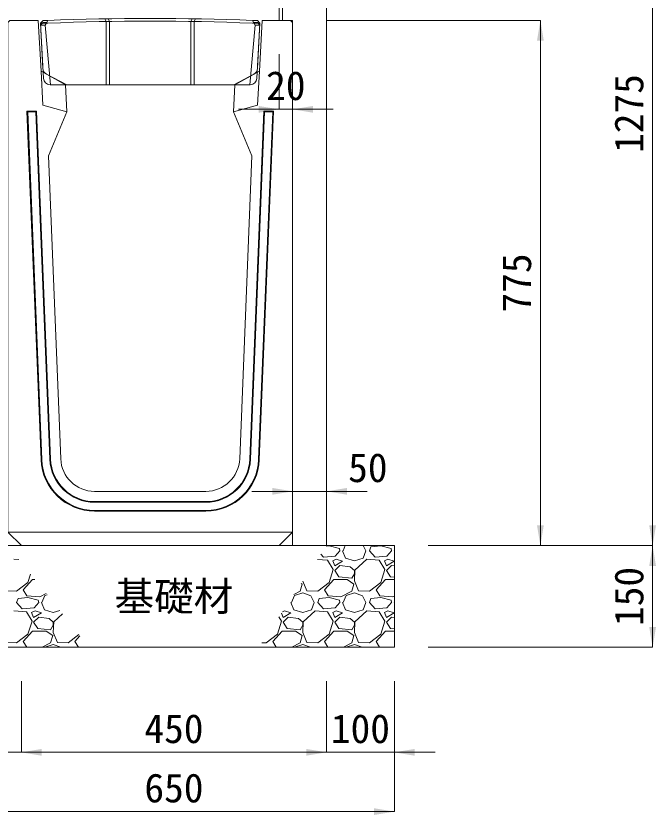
# Model space of a CAD drawing. Units: millimetres at full size. Extents: x 187207 to 255567, y 882048 to 905686.
# Drawn here: x 201561 to 202505, y 889593 to 890772 of the extents above; entities that cross this region are included whole.
import ezdxf
from ezdxf.enums import TextEntityAlignment as Align

# ---------------------------------------------------------------- set-up
doc = ezdxf.new("R2010")
doc.units = ezdxf.units.MM
doc.header["$LTSCALE"] = 20
doc.linetypes.add('DASHED', pattern=[7.5, 6, -1.5])
for name, color, linetype, lineweight in [('パネックス', 2, 'Continuous', 13), ('基礎材', 7, 'Continuous', 15), ('寸法線', 7, 'Continuous', 13), ('箱型U字側溝', 2, 'Continuous', 9), ('ﾊｯﾁﾝｸﾞ', 7, 'Continuous', 5)]:
    doc.layers.add(name, color=color, linetype=linetype, lineweight=lineweight)
doc.styles.add('ＭＳ ゴシック', font='')
doc.styles.get('ＭＳ ゴシック').set_extended_font_data('MS Gothic')

# ---------------------------------------------------------------- blocks, each defined once
blk = doc.blocks.new('filled_arrow')
at = {"color": 0, "linetype": 'Continuous', "lineweight": -2}
blk.add_solid([(7.5, 1.25), (0, 0), (7.5, -1.25)], dxfattribs=at)

msp = doc.modelspace()

# ---------------------------------------------------------------- linework, layer by layer
at = {"layer": 'パネックス'}
for p, q in [((201949.37, 890765.37), (201949.37, 891260.37)), ((202019.37, 891265.37), (202019.37, 889990.37)), ((201969.37, 890765.37), (201949.37, 890765.37)), ((201969.37, 889990.37), (201969.37, 890765.37)), ((202019.37, 889990.37), (201969.37, 889990.37)), ((202019.37, 889990.37), (201969.37, 889990.37))]:
    msp.add_line(p, q, dxfattribs=at)
at = {"layer": 'パネックス', "lineweight": 5}
msp.add_line((201954.37, 891265.37), (201954.37, 890765.37), dxfattribs=at)
at = {"layer": '基礎材'}
for p, q in [((201469.37, 889990.37), (202119.37, 889990.37)), ((202119.37, 889990.37), (202119.37, 889840.37)), ((201469.37, 889840.37), (202119.37, 889840.37))]:
    msp.add_line(p, q, dxfattribs=at)
at = {"layer": '寸法線'}
for p, q in [((202500.22, 889990.37), (202500.22, 891265.37)), ((202019.37, 890765.37), (202334.7, 890765.37)), ((202334.7, 890765.37), (202334.7, 889990.37)), ((201949.37, 890715.37), (201949.37, 890634.07)), ((201969.37, 890715.37), (201969.37, 890634.07)), ((202029.37, 890634.07), (201889.37, 890634.07)), ((201909.37, 890070.48), (202079.37, 890070.48)), ((201969.37, 890015.37), (201969.37, 890070.48)), ((202019.37, 890015.37), (202019.37, 890070.48)), ((202169.19, 889990.37), (202500.22, 889990.37)), ((202169.19, 889990.37), (202334.7, 889990.37)), ((202169.19, 889990.37), (202500.22, 889990.37)), ((202500.22, 889840.37), (202500.22, 889990.37)), ((202169.37, 889840.37), (202500.22, 889840.37)), ((201569.37, 889790.37), (201569.37, 889685.43)), ((201569.37, 889790.37), (201569.37, 889685.43)), ((202019.37, 889790.37), (202019.37, 889685.43)), ((202019.37, 889790.37), (202019.37, 889685.43)), ((202119.37, 889790.37), (202119.37, 889685.43)), ((202119.37, 889790.37), (202119.37, 889597.93)), ((201409.37, 889685.43), (201629.37, 889685.43)), ((201569.37, 889685.43), (202019.37, 889685.43)), ((201959.37, 889685.43), (202179.37, 889685.43)), ((202119.37, 889597.93), (201469.37, 889597.93))]:
    msp.add_line(p, q, dxfattribs=at)
at = {"layer": '箱型U字側溝'}
for p, q in [((201597.58, 890761.23), (201608.44, 890761.23)), ((201910.28, 890761.23), (201921.15, 890761.23)), ((201577.68, 890631.37), (201578.72, 890630.37)), ((201591.69, 890631.37), (201590.73, 890630.37)), ((201590.73, 890630.37), (201611.45, 890117.71)), ((201941.06, 890631.37), (201920.29, 890117.18)), ((201927.05, 890631.37), (201928.01, 890630.37)), ((201941.06, 890631.37), (201940.02, 890630.37)), ((201677.39, 890055.37), (201841.35, 890055.37)), ((201677.39, 890054.37), (201841.35, 890054.37)), ((201841.35, 890042.37), (201677.39, 890042.37)), ((201841.35, 890041.37), (201677.39, 890041.37)), ((201549.37, 890010.37), (201969.37, 890010.37))]:
    msp.add_line(p, q, dxfattribs=at)
at = {"layer": '箱型U字側溝', "lineweight": 18}
msp.add_line((201611.91, 890670.23), (201906.81, 890670.23), dxfattribs=at)
at = {"layer": '箱型U字側溝', "lineweight": 13}
for p, q in [((201627.43, 890118.35), (201609.37, 890565.37)), ((201841.35, 890070.37), (201677.39, 890070.37))]:
    msp.add_line(p, q, dxfattribs=at)
msp.add_lwpolyline([(201609.37, 890565.37), (201636.37, 890630.37), (201634.37, 890670.37), (201598.37, 890690.37), (201594.37, 890765.37), (201552.37, 890765.37), (201549.37, 890762.37), (201549.37, 890010.37), (201569.37, 889990.37), (201949.37, 889990.37), (201969.37, 890010.37), (201969.37, 890762.37), (201966.37, 890765.37), (201924.37, 890765.37), (201920.37, 890690.37), (201884.37, 890670.37), (201882.37, 890630.37), (201909.37, 890565.37), (201891.31, 890118.35)], dxfattribs=at)
at = {"layer": '箱型U字側溝', "lineweight": 18}
for points in [[(201601.15, 890694.19), (201597.58, 890761.23), (201601.36, 890765.23)], [(201608.36, 890765.23), (201601.36, 890765.23), (201597.58, 890761.23), (201601.92, 890679.69)], [(201916.8, 890679.69), (201921.15, 890761.23), (201917.36, 890765.23), (201910.36, 890765.23)], [(201917.36, 890765.23), (201921.15, 890761.23), (201917.57, 890694.19)], [(201912.24, 890685.87), (201882.46, 890670.23), (201636.27, 890670.23), (201606.49, 890685.87)]]:
    msp.add_lwpolyline(points, dxfattribs=at)
at = {"layer": '箱型U字側溝', "color": 5, "linetype": 'DASHED'}
for points in [[(201612.43, 890670.23), (201604.58, 890758.23), (201608.36, 890765.23)], [(201906.3, 890670.23), (201914.15, 890758.23), (201910.36, 890765.23)]]:
    msp.add_lwpolyline(points, dxfattribs=at)
at = {"layer": '箱型U字側溝'}
for points in [[(201692.3, 890767.64), (201694.36, 890763.67), (201694.36, 890670.23)], [(201699.36, 890670.23), (201699.36, 890763.75), (201697.3, 890767.72)], [(201819.36, 890670.23), (201819.36, 890763.75), (201821.42, 890767.72)], [(201824.36, 890670.23), (201824.36, 890763.67), (201826.42, 890767.64)], [(201598.46, 890117.18), (201577.68, 890631.37), (201591.69, 890631.37), (201612.45, 890117.75)], [(201599.46, 890117.22), (201578.72, 890630.37), (201590.73, 890630.37)], [(201906.3, 890117.75), (201927.05, 890631.37), (201941.06, 890631.37)], [(201907.3, 890117.71), (201928.01, 890630.37), (201940.02, 890630.37), (201919.29, 890117.22)]]:
    msp.add_lwpolyline(points, dxfattribs=at)
at = {"layer": '箱型U字側溝', "color": 5}
for points in [[(201601.36, 890762.32), (201606.74, 890762.23), (201604.58, 890758.23), (201597.73, 890758.34)], [(201917.36, 890762.32), (201911.98, 890762.23), (201914.15, 890758.23), (201920.99, 890758.34)]]:
    msp.add_lwpolyline(points, close=True, dxfattribs=at)
at = {"layer": '箱型U字側溝', "linetype": 'DASHED', "lineweight": 13}
for points in [[(201636.37, 890630.37), (201601.04, 890640.37), (201598.37, 890690.37)], [(201882.37, 890630.37), (201917.71, 890640.37), (201920.37, 890690.37)]]:
    msp.add_lwpolyline(points, dxfattribs=at)
at = {"layer": '箱型U字側溝', "lineweight": 18}
for centre, radius, start, end in [((201759.36, 886966.56), 3801.67, 87.72365, 92.27635), ((201611.14, 890694.72), 10, 183.05288, 242.29297), ((201907.59, 890694.72), 10, 297.70703, 356.94712), ((201611.91, 890680.23), 10, 183.05288, 270), ((201906.81, 890680.23), 10, 270, 356.94712)]:
    msp.add_arc(centre, radius, start, end, dxfattribs=at)
at = {"layer": '箱型U字側溝'}
for centre, radius, start, end in [((201759.36, 886966.56), 3797.67, 87.72245, 92.27755), ((201677.39, 890120.37), 79, 182.31372, 270), ((201677.39, 890120.37), 78, 182.31372, 270), ((201677.39, 890120.37), 66, 182.31372, 270), ((201677.39, 890120.37), 65, 182.31372, 270), ((201841.35, 890120.37), 65, 270, 357.68628), ((201841.35, 890120.37), 66, 270, 357.68628), ((201841.35, 890120.37), 78, 270, 357.68628), ((201841.35, 890120.37), 79, 270, 357.68628)]:
    msp.add_arc(centre, radius, start, end, dxfattribs=at)
at = {"layer": '箱型U字側溝', "lineweight": 13}
for centre, start, end in [((201677.39, 890120.37), 182.31372, 270), ((201841.35, 890120.37), 270, 357.68628)]:
    msp.add_arc(centre, 50, start, end, dxfattribs=at)
at = {"layer": 'ﾊｯﾁﾝｸﾞ'}
for p, q in [((202023.11, 889990.14), (202018.93, 889989.7)), ((202038.35, 889986.33), (202023.11, 889990.14)), ((202043.69, 889982.52), (202047.05, 889990.37)), ((202073.59, 889990.37), (202077.21, 889982.52)), ((202082.55, 889982.52), (202084.83, 889988.62)), ((202099.31, 889990.14), (202084.83, 889988.62)), ((202114.55, 889986.33), (202099.31, 889990.14)), ((202014.73, 889973.38), (202010.86, 889977.6)), ((202039.11, 889982.52), (202032.26, 889974.9)), ((202039.11, 889982.52), (202038.35, 889986.33)), ((202042.92, 889982.52), (202047.5, 889971.85)), ((202073.4, 889971.85), (202077.21, 889982.52)), ((202090.93, 889973.38), (202082.55, 889982.52)), ((202115.31, 889982.52), (202108.46, 889974.9)), ((202115.31, 889982.52), (202114.55, 889986.33)), ((202119.12, 889982.52), (202119.37, 889981.94)), ((201565.9, 889969.71), (201558.5, 889970.33)), ((202020.83, 889968.81), (202005.83, 889970.06)), ((202032.26, 889974.9), (202014.73, 889973.38)), ((202029.21, 889955.09), (202020.83, 889968.81)), ((202033.78, 889970.33), (202028.45, 889968.04)), ((202028.45, 889968.04), (202031.49, 889960.42)), ((202031.49, 889960.42), (202042.92, 889967.28)), ((202042.92, 889967.28), (202033.78, 889970.33)), ((202047.5, 889971.85), (202060.45, 889968.04)), ((202060.45, 889968.04), (202073.4, 889971.85)), ((202078.74, 889970.33), (202061.21, 889954.33)), ((202097.03, 889968.81), (202078.74, 889970.33)), ((202108.46, 889974.9), (202090.93, 889973.38)), ((202105.41, 889955.09), (202097.03, 889968.81)), ((202109.98, 889970.33), (202104.65, 889968.04)), ((202104.65, 889968.04), (202107.69, 889960.42)), ((202107.69, 889960.42), (202119.12, 889967.28)), ((202119.12, 889967.28), (202109.98, 889970.33)), ((202023.11, 889936.04), (202029.21, 889955.09)), ((202039.11, 889961.19), (202031.49, 889953.57)), ((202031.49, 889953.57), (202037.59, 889944.42)), ((202054.35, 889958.9), (202039.11, 889961.19)), ((202060.45, 889953.57), (202054.35, 889958.9)), ((202061.21, 889954.33), (202060.45, 889938.33)), ((202060.45, 889948.99), (202060.45, 889953.57)), ((202099.31, 889936.04), (202105.41, 889955.09)), ((202115.31, 889961.19), (202107.69, 889953.57)), ((202107.69, 889953.57), (202113.79, 889944.42)), ((202119.37, 889960.58), (202115.31, 889961.19)), ((201572.22, 889925.37), (201585.93, 889940.61)), ((201579.08, 889936.04), (201583.01, 889948.33)), ((201585.93, 889940.61), (201589.18, 889940.61)), ((202016.25, 889925.37), (202029.97, 889940.61)), ((202029.97, 889940.61), (202049.78, 889940.61)), ((202037.59, 889944.42), (202056.64, 889942.14)), ((202049.78, 889940.61), (202059.69, 889933.75)), ((202056.64, 889942.14), (202060.45, 889948.99)), ((202092.45, 889925.37), (202106.17, 889940.61)), ((202106.17, 889940.61), (202119.37, 889940.61)), ((202113.79, 889944.42), (202119.37, 889943.75)), ((201562.31, 889923.09), (201579.08, 889936.04)), ((201983.49, 889933.75), (201980.44, 889923.09)), ((201982.22, 889934.63), (201983.49, 889933.75)), ((201984.42, 889937.93), (201990.35, 889923.85)), ((202006.35, 889923.09), (202023.11, 889936.04)), ((202059.69, 889933.75), (202056.64, 889923.09)), ((202060.45, 889938.33), (202066.55, 889923.85)), ((202082.55, 889923.09), (202099.31, 889936.04)), ((201546.31, 889923.85), (201562.31, 889923.09)), ((201577.55, 889916.23), (201572.22, 889925.37)), ((201596.6, 889914.7), (201577.55, 889916.23)), ((201605.98, 889919.61), (201596.6, 889914.7)), ((201599.65, 889906.32), (201604.22, 889916.99)), ((201604.22, 889916.99), (201607.31, 889917.95)), ((201967.49, 889906.32), (201972.06, 889916.99)), ((201980.44, 889923.09), (201971.34, 889918.32)), ((201972.06, 889916.99), (201984.25, 889920.8)), ((201984.25, 889920.8), (201996.44, 889916.23)), ((201990.35, 889923.85), (202006.35, 889923.09)), ((201996.44, 889916.23), (202001.01, 889906.32)), ((202021.59, 889916.23), (202016.25, 889925.37)), ((202040.64, 889914.7), (202021.59, 889916.23)), ((202056.64, 889923.09), (202040.64, 889914.7)), ((202043.69, 889906.32), (202048.26, 889916.99)), ((202048.26, 889916.99), (202060.45, 889920.8)), ((202060.45, 889920.8), (202072.64, 889916.23)), ((202066.55, 889923.85), (202082.55, 889923.09)), ((202072.64, 889916.23), (202077.21, 889906.32)), ((202097.79, 889916.23), (202092.45, 889925.37)), ((202116.84, 889914.7), (202097.79, 889916.23)), ((201562.31, 889906.32), (201564.6, 889912.42)), ((201570.69, 889897.18), (201562.31, 889906.32)), ((201579.08, 889913.94), (201564.6, 889912.42)), ((201594.32, 889910.13), (201579.08, 889913.94)), ((201595.08, 889906.32), (201588.22, 889898.7)), ((201595.08, 889906.32), (201594.32, 889910.13)), ((201598.89, 889906.32), (201603.46, 889895.65)), ((201966.72, 889906.32), (201971.3, 889895.65)), ((201997.2, 889895.65), (202001.01, 889906.32)), ((202006.35, 889906.32), (202008.63, 889912.42)), ((202014.73, 889897.18), (202006.35, 889906.32)), ((202023.11, 889913.94), (202008.63, 889912.42)), ((202038.35, 889910.13), (202023.11, 889913.94)), ((202039.11, 889906.32), (202032.26, 889898.7)), ((202039.11, 889906.32), (202038.35, 889910.13)), ((202042.92, 889906.32), (202047.5, 889895.65)), ((202073.4, 889895.65), (202077.21, 889906.32)), ((202082.55, 889906.32), (202084.83, 889912.42)), ((202090.93, 889897.18), (202082.55, 889906.32)), ((202099.31, 889913.94), (202084.83, 889912.42)), ((202114.55, 889910.13), (202099.31, 889913.94)), ((202115.31, 889906.32), (202108.46, 889898.7)), ((202115.31, 889906.32), (202114.55, 889910.13)), ((202119.37, 889916.03), (202116.84, 889914.7)), ((202119.12, 889906.32), (202119.37, 889905.74)), ((201576.79, 889892.61), (201558.5, 889894.13)), ((201588.22, 889898.7), (201570.69, 889897.18)), ((201585.17, 889878.89), (201576.79, 889892.61)), ((201589.74, 889894.13), (201584.41, 889891.84)), ((201598.89, 889891.08), (201589.74, 889894.13)), ((201603.46, 889895.65), (201616.41, 889891.84)), ((201616.41, 889891.84), (201625.95, 889894.65)), ((201957.58, 889894.13), (201954.27, 889892.71)), ((201966.72, 889891.08), (201957.58, 889894.13)), ((201971.3, 889895.65), (201984.25, 889891.84)), ((201984.25, 889891.84), (201997.2, 889895.65)), ((202002.54, 889894.13), (201985.01, 889878.13)), ((202020.83, 889892.61), (202002.54, 889894.13)), ((202032.26, 889898.7), (202014.73, 889897.18)), ((202029.21, 889878.89), (202020.83, 889892.61)), ((202033.78, 889894.13), (202028.45, 889891.84)), ((202042.92, 889891.08), (202033.78, 889894.13)), ((202047.5, 889895.65), (202060.45, 889891.84)), ((202060.45, 889891.84), (202073.4, 889895.65)), ((202078.74, 889894.13), (202061.21, 889878.13)), ((202097.03, 889892.61), (202078.74, 889894.13)), ((202108.46, 889898.7), (202090.93, 889897.18)), ((202105.41, 889878.89), (202097.03, 889892.61)), ((202109.98, 889894.13), (202104.65, 889891.84)), ((202119.12, 889891.08), (202109.98, 889894.13)), ((201584.41, 889891.84), (201587.46, 889884.22)), ((201587.46, 889884.22), (201598.89, 889891.08)), ((201595.08, 889884.99), (201587.46, 889877.37)), ((201610.32, 889882.7), (201595.08, 889884.99)), ((201616.41, 889877.37), (201610.32, 889882.7)), ((201629.88, 889889.73), (201617.18, 889878.13)), ((201953.01, 889878.89), (201949.2, 889885.12)), ((201952.79, 889890.49), (201955.29, 889884.22)), ((201955.29, 889884.22), (201966.72, 889891.08)), ((201962.91, 889884.99), (201955.29, 889877.37)), ((201978.15, 889882.7), (201962.91, 889884.99)), ((201984.25, 889877.37), (201978.15, 889882.7)), ((202028.45, 889891.84), (202031.49, 889884.22)), ((202031.49, 889884.22), (202042.92, 889891.08)), ((202039.11, 889884.99), (202031.49, 889877.37)), ((202054.35, 889882.7), (202039.11, 889884.99)), ((202060.45, 889877.37), (202054.35, 889882.7)), ((202104.65, 889891.84), (202107.69, 889884.22)), ((202107.69, 889884.22), (202119.12, 889891.08)), ((202115.31, 889884.99), (202107.69, 889877.37)), ((202119.37, 889884.38), (202115.31, 889884.99)), ((201579.08, 889859.84), (201585.17, 889878.89)), ((201587.46, 889877.37), (201593.55, 889868.22)), ((201612.6, 889865.94), (201616.41, 889872.79)), ((201617.18, 889878.13), (201616.41, 889862.13)), ((201616.41, 889872.79), (201616.41, 889877.37)), ((201946.91, 889859.84), (201953.01, 889878.89)), ((201955.29, 889877.37), (201961.39, 889868.22)), ((201980.44, 889865.94), (201984.25, 889872.79)), ((201985.01, 889878.13), (201984.25, 889862.13)), ((201984.25, 889872.79), (201984.25, 889877.37)), ((202023.11, 889859.84), (202029.21, 889878.89)), ((202031.49, 889877.37), (202037.59, 889868.22)), ((202056.64, 889865.94), (202060.45, 889872.79)), ((202061.21, 889878.13), (202060.45, 889862.13)), ((202060.45, 889872.79), (202060.45, 889877.37)), ((202099.31, 889859.84), (202105.41, 889878.89)), ((202107.69, 889877.37), (202113.79, 889868.22)), ((201562.31, 889846.89), (201579.08, 889859.84)), ((201572.22, 889849.17), (201585.93, 889864.41)), ((201585.93, 889864.41), (201605.75, 889864.41)), ((201593.55, 889868.22), (201612.6, 889865.94)), ((201605.75, 889864.41), (201615.65, 889857.55)), ((201615.65, 889857.55), (201612.6, 889846.89)), ((201616.41, 889862.13), (201622.51, 889847.65)), ((201638.51, 889846.89), (201654.36, 889859.13)), ((201648.42, 889849.17), (201655.78, 889857.36)), ((201930.15, 889846.89), (201946.91, 889859.84)), ((201940.05, 889849.17), (201953.77, 889864.41)), ((201953.77, 889864.41), (201973.58, 889864.41)), ((201961.39, 889868.22), (201980.44, 889865.94)), ((201973.58, 889864.41), (201983.49, 889857.55)), ((201983.49, 889857.55), (201980.44, 889846.89)), ((201984.25, 889862.13), (201990.35, 889847.65)), ((202006.35, 889846.89), (202023.11, 889859.84)), ((202016.25, 889849.17), (202029.97, 889864.41)), ((202029.97, 889864.41), (202049.78, 889864.41)), ((202037.59, 889868.22), (202056.64, 889865.94)), ((202049.78, 889864.41), (202059.69, 889857.55)), ((202059.69, 889857.55), (202056.64, 889846.89)), ((202060.45, 889862.13), (202066.55, 889847.65)), ((202082.55, 889846.89), (202099.31, 889859.84)), ((202092.45, 889849.17), (202106.17, 889864.41)), ((202106.17, 889864.41), (202119.37, 889864.41)), ((202113.79, 889868.22), (202119.37, 889867.55)), ((201546.31, 889847.65), (201562.31, 889846.89)), ((201577.35, 889840.37), (201572.22, 889849.17)), ((201612.6, 889846.89), (201600.17, 889840.37)), ((201622.51, 889847.65), (201638.51, 889846.89)), ((201653.55, 889840.37), (201648.42, 889849.17)), ((201923.92, 889847.18), (201930.15, 889846.89)), ((201945.19, 889840.37), (201940.05, 889849.17)), ((201980.44, 889846.89), (201968, 889840.37)), ((201990.35, 889847.65), (202006.35, 889846.89)), ((202021.39, 889840.37), (202016.25, 889849.17)), ((202056.64, 889846.89), (202044.2, 889840.37)), ((202066.55, 889847.65), (202082.55, 889846.89)), ((202097.59, 889840.37), (202092.45, 889849.17)), ((201604.04, 889840.37), (201604.22, 889840.79)), ((201604.22, 889840.79), (201616.41, 889844.6)), ((201616.41, 889844.6), (201627.69, 889840.37)), ((201971.88, 889840.37), (201972.06, 889840.79)), ((201972.06, 889840.79), (201984.25, 889844.6)), ((201984.25, 889844.6), (201995.53, 889840.37)), ((202048.08, 889840.37), (202048.26, 889840.79)), ((202048.26, 889840.79), (202060.45, 889844.6)), ((202060.45, 889844.6), (202071.73, 889840.37))]:
    msp.add_line(p, q, dxfattribs=at)

# ---------------------------------------------------------------- block references
at = {"layer": '寸法線', "xscale": 4, "yscale": 4}
for p, rotation in [((202334.7, 890765.37), 270), ((201949.37, 890634.07), 180), ((201969.37, 890070.48), 180), ((202334.7, 889990.37), 90), ((202500.22, 889990.37), 90), ((202500.22, 889990.37), 270), ((202500.22, 889840.37), 90), ((202019.37, 889685.43), 180), ((202019.37, 889685.43), 180), ((202119.37, 889597.93), 180)]:
    msp.add_blockref('filled_arrow', p, dxfattribs=dict(at, rotation=rotation))
for p in [(201969.37, 890634.07), (202019.37, 890070.48), (201569.37, 889685.43), (201569.37, 889685.43), (202119.37, 889685.43)]:
    msp.add_blockref('filled_arrow', p, dxfattribs=at)

# ---------------------------------------------------------------- texts
at = {"layer": '寸法線', "style": 'ＭＳ ゴシック'}
for s, p in [('20', (201959.37, 890669.07)), ('50', (202080.32, 890105.48)), ('基礎材', (201794.37, 889915.37)), ('450', (201794.37, 889720.43)), ('100', (202069.37, 889720.43)), ('650', (201794.37, 889632.93))]:
    msp.add_text(s, height=42.72, dxfattribs=at).set_placement(p, align=Align.MIDDLE_CENTER)
for s, p in [('1275', (202465.22, 890627.87)), ('775', (202299.7, 890377.87)), ('150', (202465.22, 889915.37))]:
    msp.add_text(s, height=42.72, rotation=90, dxfattribs=at).set_placement(p, align=Align.MIDDLE_CENTER)

doc.saveas('drawing.dxf')
